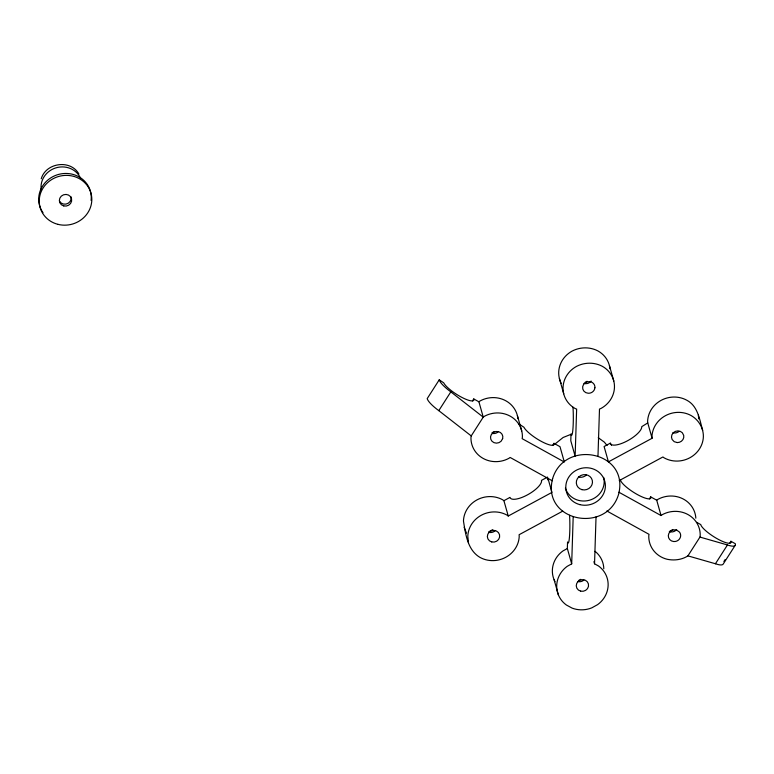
<?xml version="1.0" encoding="UTF-8"?>
<svg xmlns="http://www.w3.org/2000/svg" width="774" height="774" viewBox="0 0 774 774"><rect width="100%" height="100%" fill="white"/><g stroke="black" fill="none" stroke-linecap="round" stroke-linejoin="round"><path stroke-width="1.16" d="M593.919 561.634L594.538 563.82L598.515 565.978A25.842 24.236 -15.8 0 1 597.634 604.62L591.752 607.871A25.842 24.236 -15.8 0 1 572.063 608.093L566.326 604.978A25.842 24.236 -15.8 0 1 567.197 566.336L571.686 563.859L567.342 548.524L567.555 541.984A17.947 1.78 89.8 0 0 569.529 536.179A17.947 1.78 89.8 0 0 569.558 515.3M571.686 563.859L573.186 516.887M594.538 563.82L596.038 516.848M597.983 456.109L599.492 409.04L600.943 408.469A25.842 24.236 -15.8 0 0 602.288 366.286C594.306 362.077 584.554 362.232 576.572 366.363A25.842 24.236 -15.8 0 0 575.227 408.556L576.64 409.107L575.13 456.147L570.796 440.812L571.009 434.069L571.26 434.911A17.947 1.78 89.8 0 0 573.06 427.18A17.947 1.78 89.8 0 0 572.983 407.24M552.694 445.311L553.961 443.338L559.999 446.685L564.333 462.02L522.15 438.664L522.392 437.213A25.842 24.236 -15.8 0 0 484.505 416.238L483.247 417.138L471.221 435.917L470.969 437.378A25.842 24.236 -15.8 0 0 508.866 458.343L510.124 457.453L552.278 480.789M606.835 510.985L649.028 534.331L648.776 535.782A25.842 24.236 -15.8 0 0 667.082 559.254C674.125 560.734 681.846 559.863 687.922 555.867L699.957 537.079L700.199 535.627A25.842 24.236 -15.8 0 0 662.312 514.652L661.054 515.552L618.89 492.216M41.235 178.775C45.898 162.656 70.511 159.134 78.89 173.976M439.226 379.831A22.968 5.476 32.6 0 0 450.826 391.857L483.247 417.138L478.913 401.803L473.736 398.939L473.94 399.848A17.947 4.276 32.6 0 1 459.93 396.346A17.947 4.276 32.6 0 1 443.734 382.849L439.226 379.831L427.19 398.62A22.968 5.476 32.6 0 0 438.8 410.646L471.221 435.917M438.8 410.646L450.826 391.857M472.469 400.913L473.736 398.939M649.434 498.862L650.692 496.879L656.71 500.207L661.054 515.552M687.922 555.867L715.428 563.753L727.454 544.964A22.968 5.476 32.6 0 0 735.3 543.706L730.917 541.287L729.659 543.261M723.903 561.508L725.17 559.525M735.203 545.322L723.168 564.111A22.968 5.476 32.6 0 1 715.428 563.753M554.484 444.431L563.104 437.494L571.444 434.146M478.913 401.803L480.161 400.903A25.842 24.236 -15.8 0 1 517.941 418.695M656.71 500.207L657.968 499.317A25.842 24.236 -15.8 0 1 695.836 518.174M567.342 548.524L562.862 551.001A25.842 24.236 -15.8 0 0 555.006 581.651M585.076 382.366L587.089 381.272M491.993 432.782L494.015 431.699M562.737 511.14L519.073 534.737L519.228 536.189A25.842 24.236 -15.8 0 1 479.986 557.406C467.506 550.072 465.551 534.012 463.462 521.018A25.842 24.236 -15.8 0 1 502.703 499.801L503.903 500.691L509.998 497.392A17.947 6.057 -30.1 0 0 527.433 494.876A17.947 6.057 -30.1 0 0 541.471 480.383L547.595 477.074M611.508 445.253L610.299 443.173L604.097 446.53L608.441 461.865L652.095 438.258L651.94 436.807A25.842 24.236 -15.8 0 1 691.192 415.59C698.661 419.856 703.518 428.003 703.373 436.642A25.842 24.236 -15.8 0 1 664.121 457.86L662.931 456.97L619.239 480.596M702.695 430.344C699.522 419.547 697.955 406.108 686.848 400.255A25.842 24.236 -15.8 0 0 647.606 421.472L647.761 422.923L641.743 426.668A17.947 6.057 -30.1 0 1 628.556 440.203A17.947 6.057 -30.1 0 1 610.802 444.208L610.299 443.173M468.473 542.651L467.806 536.353A25.842 24.236 -15.8 0 1 507.047 515.136L508.247 516.026L551.939 492.409L547.905 478.168M488.829 531.757L492.854 529.58M578.739 580.423L580.752 579.339M669.8 531.196L672.829 529.561M699.957 537.079L727.454 544.964M518.812 423.881L523.95 427.248A17.947 4.276 32.6 0 0 540.155 440.745A17.947 4.276 32.6 0 0 554.155 444.247L553.961 443.338M696.648 522.315L700.78 524.608L701.118 525.594A17.947 4.276 32.6 0 0 717.972 539.168A17.947 4.276 32.6 0 0 731.14 541.926L730.917 541.287M598.244 437.707L604.388 442.167L607.029 445.495M464.139 527.317L466.519 533.189M650.692 496.879L650.915 497.624A17.947 4.276 32.6 0 1 637.457 494.605A17.947 4.276 32.6 0 1 620.825 481.051L620.574 480.209M647.761 422.923L652.095 438.258M609.457 365.705L613.792 381.04M559.379 378.467L563.724 393.802M517.38 415.58L521.724 430.915M554.107 579.736L558.451 595.071M503.903 500.691L508.247 516.026M547.711 478.032L547.934 479.957M698.351 415.009L698.767 418.889M595.032 551.291A25.842 24.236 -15.8 0 1 603.797 568.774M610.009 368.821A25.842 24.236 -15.8 0 0 597.954 350.951C589.972 346.742 580.21 346.897 572.238 351.028A25.842 24.236 -15.8 0 0 561.256 383.411M586.295 475.11A8.137 7.634 -15.8 0 1 578.391 477.036M495.031 530.809A6.202 5.815 -15.8 0 1 489.023 532.338M603.672 477.364A19.892 18.663 -15.8 0 1 589.43 500.236A19.892 18.663 -15.8 0 1 565.378 488.123M679.001 431.418A6.202 5.815 -15.8 0 1 672.945 432.734M591.094 381.031A6.202 5.815 -15.8 0 1 587.108 383.556L585.502 383.672A6.202 5.815 -15.8 0 1 583.925 383.391M498.34 431.699A6.202 5.815 -15.8 0 1 492.37 433.401M676.621 529.58A6.202 5.815 -15.8 0 1 669.336 531.564M583.935 580.016A6.202 5.815 -15.8 0 1 577.926 581.545M41.351 190.51A20.675 19.389 -15.8 0 1 55.834 167.881A20.675 19.389 -15.8 0 1 80.641 178.407M42.996 212.695A26.413 24.778 -15.8 0 1 58.95 174.324A26.413 24.778 -15.8 0 1 91.1 200.437M70.995 196.819A6.202 5.815 -15.8 0 1 59.55 201.298M552.655 478.487C541.278 521.444 606.468 534.283 618.523 494.518C629.891 451.561 564.71 438.723 552.655 478.487M594.906 387.745L594.558 389.245A6.202 5.815 -15.8 0 1 589.817 393.144L588.211 393.25A6.202 5.815 -15.8 0 1 587.698 381.698L590.881 381.863A6.202 5.815 -15.8 0 1 594.906 387.745M502.645 438.616L501.049 441.286A6.202 5.815 -15.8 0 1 491.335 434.543L493.599 432.327A6.202 5.815 -15.8 0 1 502.645 438.616M669.636 532.241L668.813 533.576A6.202 5.815 -15.8 0 0 673.603 541.519L675.218 541.481A6.202 5.815 -15.8 0 0 679.34 539.168L680.162 537.833A6.202 5.815 -15.8 0 0 679.437 532.048L676.921 530.258A6.202 5.815 -15.8 0 0 669.636 532.241M677.24 442.573L674.212 441.683L672.113 439.477A6.202 5.815 -15.8 0 1 682.31 432.743L683.713 435.414A6.202 5.815 -15.8 0 1 677.24 442.573M581.961 489.661A8.137 7.634 -15.8 0 0 592.294 480.354A8.137 7.634 -15.8 0 0 578.913 476.803A8.137 7.634 -15.8 0 0 581.961 489.661M491.742 541.926A6.202 5.815 -15.8 0 0 499.53 534.737A6.202 5.815 -15.8 0 0 489.284 532.154A6.202 5.815 -15.8 0 0 491.742 541.926M579.881 504.629A19.892 18.663 -15.8 0 0 604.862 481.583A19.892 18.663 -15.8 0 0 572.015 473.282A19.892 18.663 -15.8 0 0 579.881 504.629M580.645 591.133A6.202 5.815 -15.8 0 0 588.424 583.944A6.202 5.815 -15.8 0 0 578.188 581.361A6.202 5.815 -15.8 0 0 580.645 591.133M57.953 224.344A26.413 24.778 -15.8 0 0 91.119 193.752A26.413 24.778 -15.8 0 0 47.504 182.722A26.413 24.778 -15.8 0 0 57.953 224.344M63.749 205.923A6.202 5.815 -15.8 0 0 71.537 198.744A6.202 5.815 -15.8 0 0 61.291 196.151A6.202 5.815 -15.8 0 0 63.749 205.923"/></g></svg>
